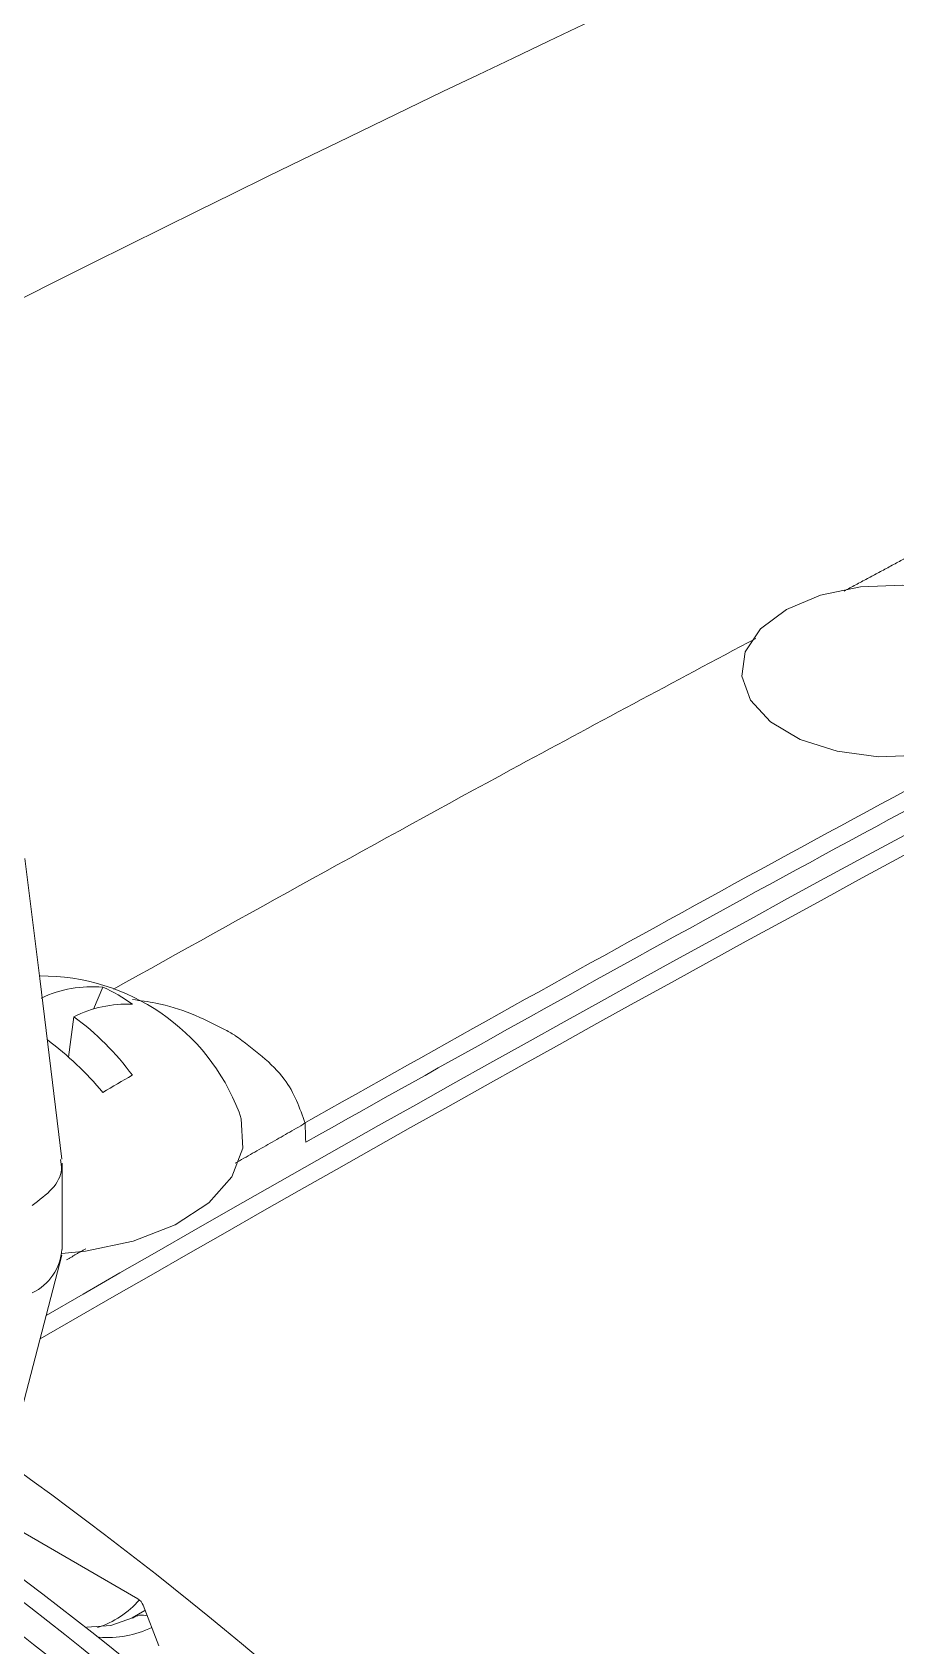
# Model space of a CAD drawing. Extents: x 8 to 113, y 2 to 87.
# Drawn here: x 79.021 to 80.027, y 70.479 to 72.361 of the extents above; entities that cross this region are included whole.
import ezdxf

# ---------------------------------------------------------------- set-up
doc = ezdxf.new("R2010")
doc.units = 0
doc.header["$MEASUREMENT"] = 0
doc.layers.add('OBJECT', color=7, linetype='CONTINUOUS')

msp = doc.modelspace()

# ---------------------------------------------------------------- linework, layer by layer
at = {"layer": 'OBJECT', "linetype": 'Continuous', "lineweight": 15}
for p, q in [((79.1031, 71.2474), (79.0922, 71.2219)), ((79.0692, 71.213), (79.0631, 71.166)), ((79.0556, 70.9417), (79.0556, 71.0421)), ((78.919, 70.6642), (79.1439, 70.5343)), ((79.1684, 70.4795), (79.1501, 70.5267)), ((79.152, 70.5204), (79.1373, 70.5119))]:
    msp.add_line(p, q, dxfattribs=at)
at = {"layer": 'OBJECT', "linetype": 'Continuous', "lineweight": 15, "flags": 128}
for points in [[(80.0564, 71.5179), (80.007, 71.5162), (79.9588, 71.5226), (79.9156, 71.5365), (79.881, 71.5569), (79.8577, 71.5822), (79.8478, 71.6101), (79.8518, 71.6386), (79.8696, 71.6653), (79.8997, 71.6879), (79.9396, 71.7048), (79.9862, 71.7145), (80.0356, 71.7162), (80.0838, 71.7099), (80.127, 71.6959), (80.1616, 71.6755), (80.1848, 71.6503), (80.1948, 71.6223), (80.1908, 71.5938), (80.173, 71.5672), (80.1429, 71.5445), (80.103, 71.5276), (80.0564, 71.5179)], [(79.0553, 71.0469), (79.0297, 71.2577), (79.0122, 71.3976)], [(79.0552, 70.937), (79.0828, 70.9396), (79.1385, 70.9511), (79.1874, 70.9703), (79.2265, 70.9959), (79.2534, 71.0264), (79.2663, 71.0597), (79.2644, 71.0938), (79.2618, 71.1017)], [(78.9986, 70.7184), (79.0112, 70.7657), (79.0554, 70.935)], [(79.1377, 70.5121), (79.1123, 70.5029), (79.0843, 70.501)]]:
    msp.add_lwpolyline(points, dxfattribs=at)
at = {"layer": 'OBJECT', "linetype": 'Continuous', "lineweight": 15}
for centre, radius, start, end in [((92.7893, 44.6242), 30.694, 111.50328, 116.92836), ((99.3715, 35.7248), 40.5993, 115.57965, 120.0566), ((100.0437, 34.5018), 41.9744, 115.69849, 120.04188), ((79.0313, 71.014), 0.2466, 20.836, 90.3201), ((79.0897, 71.1119), 0.1361, 84.3771, 115.394), ((79.0385, 71.0958), 0.1648, 53.0802, 66.9252), ((79.1312, 71.0892), 0.1385, 87.4104, 116.5872), ((78.8843, 70.96), 0.3134, 36.1156, 53.837), ((78.8103, 70.8806), 0.3812, 39.8407, 53.2277), ((77.6387, 68.4029), 3.224, 59.8721, 60.1333), ((79.7614, 70.0241), 1.2826, 119.1101, 120.8845), ((78.9941, 70.9463), 0.0614, 295.8238, 355.7506), ((76.2243, 66.8296), 4.7523, 34.8508, 54.5369), ((76.2212, 66.8614), 4.63, 35.6754, 54.6838), ((76.0576, 66.7196), 4.8209, 34.8332, 53.8858), ((75.9952, 66.6875), 4.8533, 36.4543, 53.2505), ((75.9698, 66.6706), 4.8643, 36.463, 52.9736), ((79.0634, 70.6043), 0.1089, 287.8741, 319.0792), ((79.1356, 70.5213), 0.0154, 20.2772, 57.3134), ((79.1489, 70.4955), 0.0197, 72.3713, 125.0671), ((79.1083, 70.6096), 0.1206, 265.4193, 295.4332)]:
    msp.add_arc(centre, radius, start, end, dxfattribs=at)
for points in [[(80.0755, 71.7677), (79.9669, 71.7094)], [(79.2572, 71.0421), (79.3388, 71.0888)], [(79.3388, 71.0888), (79.3395, 71.0667)], [(79.0609, 70.9296), (79.0831, 70.9424)]]:
    msp.add_open_spline(points, degree=1, dxfattribs=at)
for points, knots in [([(79.864, 71.6542), (79.769, 71.6035), (79.5197, 71.4704), (79.27, 71.3313), (79.1155, 71.2452)], [0, 0, 0, 0, 0.38091, 1, 1, 1, 1]), ([(79.3364, 71.0883), (79.4989, 71.1795), (79.8264, 71.3632), (80.1538, 71.5388), (80.3188, 71.6272)], [0, 0, 0, 0, 0.496304, 1, 1, 1, 1]), ([(80.3284, 71.6093), (80.1635, 71.5209), (79.8339, 71.3441), (79.5043, 71.1591), (79.3395, 71.0667)], [0, 0, 0, 0, 0.500228, 1, 1, 1, 1]), ([(79.1376, 71.233), (79.1468, 71.2318), (79.1872, 71.2269), (79.2193, 71.211), (79.2442, 71.1987)], [0, 0, 0, 0, 0.227218, 1, 1, 1, 1]), ([(79.2569, 71.1913), (79.2788, 71.1751), (79.3192, 71.1451), (79.3326, 71.1066), (79.3388, 71.0888)], [0, 0, 0, 0, 0.540093, 1, 1, 1, 1]), ([(79.0208, 70.993), (79.0292, 70.9993), (79.046, 71.0118), (79.0566, 71.0312), (79.0544, 71.0428), (79.0537, 71.0467)], [0, 0, 0, 0, 0.396021, 0.792037, 1, 1, 1, 1]), ([(79.4492, 69.5919), (79.391, 69.6605), (79.2743, 69.7983), (79.0888, 69.99), (78.896, 70.1695), (78.6991, 70.3317), (78.5009, 70.4752), (78.3017, 70.6), (78.1002, 70.7067), (77.9005, 70.7925), (77.7055, 70.8568), (77.5162, 70.8995), (77.33, 70.9229), (77.211, 70.9199), (77.1512, 70.9185)], [0, 0, 0, 0, 0.082062, 0.164694, 0.249123, 0.334172, 0.416234, 0.498866, 0.583295, 0.668345, 0.750383, 0.832421, 0.915613, 1, 1, 1, 1])]:
    msp.add_open_spline(points, degree=3, knots=knots, dxfattribs=at)

doc.saveas('drawing.dxf')
